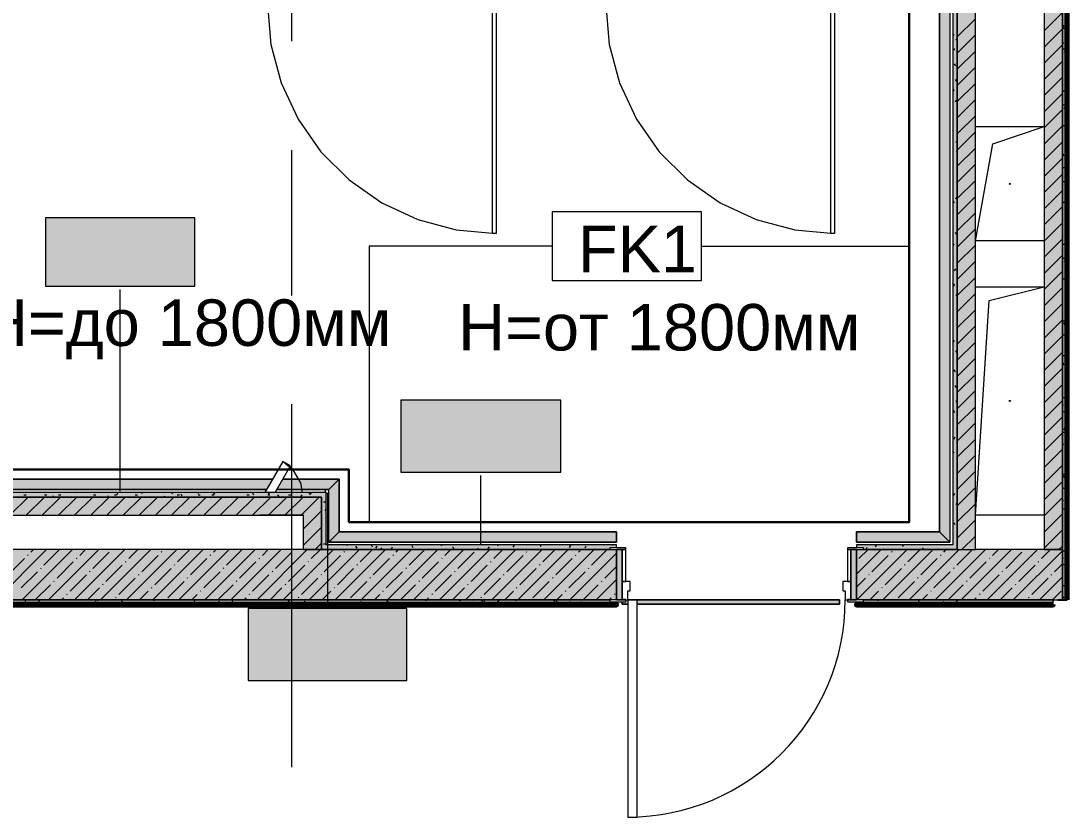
# Model space of a CAD drawing. Header units: millimetres. Extents: x -3817 to 677485, y -22715 to 103890.
# Drawn here: x 115019 to 119598, y 6141 to 9624 of the extents above; entities that cross this region are included whole.
import ezdxf

# ---------------------------------------------------------------- set-up
doc = ezdxf.new("R2010")
doc.units = ezdxf.units.MM
doc.layers.add('PDF _Геометрия', color=7, linetype='Continuous', true_color=0x1d1d1d)
doc.layers.add('PDF _Сплошная заливка', color=7, linetype='Continuous', true_color=0xffffff)
doc.layers.add('PDF _Текст', color=7, linetype='Continuous')
doc.styles.add('PDF GOST-Common', font='arial.ttf')

msp = doc.modelspace()

# ---------------------------------------------------------------- hatches: boundary and pattern name
at = {"layer": 'PDF _Сплошная заливка', "transparency": 33554559}
for points in [[(119113.6, 7311.4), (119193.6, 7311.4), (119193.6, 12291.4), (119113.6, 12291.4), (119113.6, 9439.1)], [(119493.6, 7311.4), (119573.6, 7311.4), (119573.6, 12291.4), (119493.6, 12291.4), (119493.6, 9439.1)], [(119093.6, 7331.4), (119113.6, 7331.4), (119113.6, 11891.3), (119093.6, 11891.3), (119093.6, 9439.1)], [(116253.6, 7541.3), (116333.6, 7541.3), (116333.6, 7561.3), (113303.6, 7561.3), (113303.6, 7541.3), (114047.6, 7541.3)], [(114047.6, 7461.4), (116253.6, 7461.4), (116253.6, 7541.3), (113303.6, 7541.3), (113303.6, 7461.4)]]:
    msp.add_hatch(color=256, dxfattribs=at).paths.add_polyline_path(points)
at = {"layer": 'PDF _Сплошная заливка', "true_color": 0xd7cdc4, "transparency": 33554559}
h = msp.add_hatch(color=254, dxfattribs=at)
h.paths.add_polyline_path([(116138.5, 7573.9), (116366.1, 7573.9), (116411.1, 7618.9), (116164.5, 7618.9)], flags=0)
h.paths.add_polyline_path([(116092.3, 7573.9), (116118.3, 7618.9), (113381.1, 7618.9), (113336.1, 7573.9), (116073.6, 7573.9)], flags=0)
at = {"layer": 'PDF _Сплошная заливка', "transparency": 33554559}
h = msp.add_hatch(color=256, dxfattribs=at)
h.paths.add_polyline_path([(116333.6, 7311.4), (117593.6, 7311.8), (117593.6, 7319.4), (117623.6, 7319.4), (117623.6, 7331.4), (116333.6, 7331.4)], flags=0)
h.paths.add_polyline_path([(119113.6, 7311.4), (119113.6, 7331.4), (118673.6, 7331.4), (118673.6, 7319.4), (118703.6, 7319.4), (118703.6, 7311.4)], flags=0)
h = msp.add_hatch(color=256, dxfattribs=at)
h.paths.add_polyline_path([(112173.6, 7091.3), (117623.6, 7091.3), (117623.6, 7311.4), (112173.6, 7311.4)], flags=0)
h.paths.add_polyline_path([(119573.6, 7091.3), (119573.6, 7311.4), (118673.6, 7311.4), (118673.6, 7091.3), (119370.2, 7091.3)], flags=0)
h = msp.add_hatch(color=256, dxfattribs=at)
h.paths.add_polyline_path([(112173.6, 7071.3), (117623.6, 7071.3), (117623.6, 7083.4), (117593.6, 7083.4), (117593.6, 7091.3), (112173.6, 7091.3)], flags=0)
h.paths.add_polyline_path([(119533.6, 7071.3), (119533.6, 7091.3), (118703.6, 7090.7), (118703.6, 7083.4), (118673.6, 7083.4), (118673.6, 7071.3), (119370.2, 7071.3)], flags=0)
at = {"layer": 'PDF _Сплошная заливка', "true_color": 0x494949, "transparency": 33554559}
h = msp.add_hatch(color=251, dxfattribs=at)
h.paths.add_polyline_path([(118598.6, 7072.1), (118598.6, 7092.1), (117713.6, 7091.3), (117713.6, 7072.1)], flags=0)
h.paths.add_polyline_path([(117648.6, 7072.1), (117673.6, 7072.1), (117673.6, 7091.3), (117663.6, 7091.3), (117663.6, 7083.4), (117648.6, 7083.4)], flags=0)

# ---------------------------------------------------------------- linework, layer by layer
at = {"layer": 'PDF _Геометрия', "color": 9, "lineweight": 9, "true_color": 0xc0c0c0}
for points in [[(118673.6, 7083.4), (118673.6, 7071.3), (119533.6, 7071.3), (119533.6, 7091.3), (118703.6, 7091.3), (119573.6, 7091.3), (119573.6, 7311.4), (119573.6, 12291.4)], [(119493.6, 12291.4), (119493.6, 7311.4), (119193.6, 7311.4), (119193.6, 12291.4)], [(121453.6, 12271.3), (121453.6, 12311.3), (119593.6, 12311.3), (119573.6, 12311.3), (119573.6, 7091.3), (119593.6, 7091.3), (119553.6, 7091.3), (119553.6, 7090.3), (119594.6, 7090.3), (119594.6, 7091.3)], [(112403.6, 9891.3), (112403.6, 7741.4), (112253.6, 7741.4), (112253.6, 7661.4), (113223.6, 7661.4), (113223.6, 7311.4), (113303.6, 7311.4), (113303.6, 7461.4), (116253.6, 7461.4), (116253.6, 7311.4), (116333.6, 7311.4), (116333.6, 7331.4), (116333.6, 7541.3), (116253.6, 7541.3), (116333.6, 7541.3), (116333.6, 7311.4), (112253.6, 7311.4), (112253.6, 11911.4)], [(116483.6, 11891.3), (116462, 11891.3), (119093.6, 11891.3), (119093.6, 7331.4), (118673.6, 7331.4), (118673.6, 7319.4)], [(117623.6, 7319.4), (117623.6, 7331.4), (116353.6, 7331.4), (116353.6, 7561.3), (116333.6, 7561.3), (113323.6, 7561.3), (113323.6, 7761.4), (113303.6, 7761.4), (112551.3, 7761.4)], [(116253.6, 7461.4), (116063.6, 7461.4)], [(117623.6, 7091.3), (117623.6, 7311.4)], [(118673.6, 7311.4), (118673.6, 7091.3)], [(112153.6, 7071.3), (112173.6, 7071.3), (117623.6, 7071.3), (117623.6, 7083.4)]]:
    msp.add_lwpolyline(points, dxfattribs=at)
at = {"layer": 'PDF _Геометрия', "color": 7, "lineweight": 9}
for points in [[(119593.6, 7091.3), (119593.6, 12271.3)], [(119081.1, 11878.9), (116454.8, 11878.9), (119081.1, 11878.9), (119081.1, 7343.9)], [(119036.1, 11833.9), (116428.8, 11833.9), (119036.1, 11833.9), (119036.1, 7388.8)], [(115732.6, 9710.3), (115716.6, 9710.3), (116096.6, 9710.3), (116096.6, 9694.4), (116111.8, 9520.7), (116156.9, 9352.3), (116230.6, 9194.3), (116330.5, 9051.6), (116453.8, 8928.3), (116596.6, 8828.3), (116754.6, 8754.7), (116922.9, 8709.5), (117096.6, 8694.3), (117080.6, 8694.3), (117080.6, 9694.4), (117096.6, 9694.4), (117096.6, 8694.3)], [(117576.6, 9694.4), (117576.6, 9710.3), (117476.6, 9710.3), (117576.6, 9710.3), (117576.6, 9694.4), (117591.8, 9520.7), (117636.9, 9352.3), (117710.6, 9194.3), (117810.5, 9051.6), (117933.8, 8928.3), (118076.6, 8828.3), (118234.6, 8754.7), (118402.9, 8709.5), (118576.6, 8694.3), (118560.6, 8694.3), (118560.6, 9694.4), (118576.6, 9694.4), (118576.6, 8694.3)], [(119193.6, 8661.4), (119268.6, 9086.3), (119493.6, 9161.4)], [(117342.1, 8638.8), (116542.1, 8638.8), (116542.1, 7431.3)], [(117995.2, 8638.8), (118903.6, 8638.8)], [(115452.8, 7566.8), (115452.8, 8449.1)], [(119193.6, 7461.4), (119253.6, 8401.3), (119493.6, 8461.3)], [(113381.1, 7618.9), (116118.3, 7618.9), (113381.1, 7618.9), (113381.1, 7818.9)], [(113336.1, 7573.9), (116092.3, 7573.9), (113336.1, 7573.9), (113336.1, 7773.9)], [(116411.1, 7388.8), (117623.6, 7388.8), (116411.1, 7388.8), (116411.1, 7618.9)], [(117030.7, 7331.4), (117030.7, 7635.4)], [(116349.1, 7573.9), (116349.1, 7561.3)], [(116353.6, 7557.4), (116366.1, 7557.4)], [(116359.1, 7557.4), (116359.1, 7078.5)], [(116366.1, 7343.9), (117623.6, 7343.9), (116366.1, 7343.9), (116366.1, 7573.9)], [(117623.6, 7343.9), (117623.6, 7388.8), (117623.6, 7343.9)], [(119113.6, 7311.4), (118703.6, 7311.4), (119113.6, 7311.4), (119193.6, 7311.4)], [(117648.6, 7072.1), (117648.6, 7083.4), (117648.6, 7072.1)], [(118598.6, 7072.1), (118598.6, 7092.1), (118598.6, 7072.1)]]:
    msp.add_lwpolyline(points, dxfattribs=at)
at = {"layer": 'PDF _Геометрия', "color": 231, "lineweight": 9, "true_color": 0xff80c0}
msp.add_lwpolyline([(121453.6, 12271.3), (119594.6, 12271.3), (119593.6, 12271.3), (119593.6, 7091.3), (119594.6, 7091.3)], dxfattribs=at)
at = {"layer": 'PDF _Геометрия', "color": 231, "lineweight": 70, "true_color": 0xff80c0}
for points in [[(119594.6, 7091.3), (119594.6, 12270.3), (123223.6, 12270.3), (123223.6, 12271.3), (121453.6, 12271.3)], [(111473.6, 8511.4), (111473.6, 8510.4), (112152.6, 8510.4), (112152.6, 7071.3), (112152.6, 7070.3), (117623.6, 7070.3), (117623.6, 7071.3), (112153.6, 7071.3)]]:
    msp.add_lwpolyline(points, dxfattribs=at)
at = {"layer": 'PDF _Геометрия', "color": 9, "lineweight": 9, "true_color": 0xc0c0c0}
for points in [[(119113.6, 11891.3), (119113.6, 11911.4), (119113.6, 7311.4), (119113.6, 7331.4)], [(112173.6, 7091.3), (117593.6, 7091.3), (112173.6, 7091.3), (112173.6, 8511.4), (112173.6, 8531.4), (111503.6, 8531.4), (112173.6, 8531.4), (112173.6, 7311.4)]]:
    msp.add_lwpolyline(points, close=True, dxfattribs=at)
at = {"layer": 'PDF _Геометрия', "color": 7, "lineweight": 9}
for points in [[(119036.1, 7388.8), (119036.1, 11833.9), (119081.1, 11878.9), (119081.1, 7343.9), (118673.6, 7343.9), (118673.6, 7388.8), (118673.6, 7343.9), (119081.1, 7343.9), (119036.1, 7388.8), (118673.6, 7388.8)], [(119493.6, 9161.4), (119493.6, 8661.4), (119193.6, 8661.4), (119193.6, 9161.4)], [(115779.4, 8763), (115126.3, 8763), (115126.3, 8463), (115779.4, 8463)], [(117995.2, 8788.8), (117342.1, 8788.8), (117342.1, 8488.8), (117995.2, 8488.8)], [(119493.6, 8461.3), (119493.6, 7461.4), (119193.6, 7461.4), (119193.6, 8461.3)], [(117380.7, 7964.9), (116680.7, 7964.9), (116680.7, 7649.3), (117380.7, 7649.3)], [(116411.1, 7618.9), (116411.1, 7388.8), (116366.1, 7343.9), (116366.1, 7573.9), (116138.5, 7573.9), (116366.1, 7573.9), (116411.1, 7618.9), (116164.5, 7618.9)], [(116253.6, 7541.3), (113303.6, 7541.3)], [(117593.6, 7311.4), (116333.6, 7311.4)], [(119493.6, 7311.4), (119573.6, 7311.4)], [(116706.1, 7054.1), (116012.1, 7054.1), (116012.1, 6738.8), (116706.1, 6738.8)], [(116706.1, 7054.1), (116012.1, 7054.1), (116012.1, 6738.8), (116706.1, 6738.8)], [(117648.6, 7072.1), (117673.6, 7072.1)], [(117673.6, 7092.1), (118598.6, 7092.1)], [(117713.6, 7072.1), (118598.6, 7072.1)]]:
    msp.add_lwpolyline(points, close=True, dxfattribs=at)
at = {"layer": 'PDF _Геометрия', "color": 231, "lineweight": 30, "true_color": 0xff80c0}
msp.add_lwpolyline([(118903.6, 11791.4), (112373.6, 11791.4), (112373.6, 10091.3), (112603.6, 10091.3), (112603.6, 7861.4), (113423.6, 7861.4), (113423.6, 7661.4), (116453.6, 7661.4), (116453.6, 7431.3), (118903.6, 7431.3)], close=True, dxfattribs=at)
at = {"layer": 'PDF _Геометрия', "color": 253, "lineweight": 9, "true_color": 0xaaaaaa}
for points in [[(116203.6, 9534.5), (116203.6, 11122)], [(116203.6, 8423.3), (116203.6, 9058.3)], [(116203.6, 6359.5), (116203.6, 7947)], [(116250, 7561.3), (116242.7, 7602.9), (116211.5, 7657.1), (116163.6, 7697.2)]]:
    msp.add_lwpolyline(points, dxfattribs=at)
at = {"layer": 'PDF _Геометрия', "lineweight": 9}
for points in [[(119113.6, 9553.5), (119193.6, 9633.5)], [(119493.6, 9579.9), (119573.6, 9659.9)], [(119493.6, 9509.2), (119573.6, 9589.2)], [(119113.6, 9482.7), (119193.6, 9562.7)], [(119113.6, 9412), (119193.6, 9492)], [(119493.6, 9438.5), (119573.6, 9518.5)], [(119493.6, 9367.8), (119573.6, 9447.8)], [(119113.6, 9341.3), (119193.6, 9421.3)], [(119113.6, 9270.6), (119193.6, 9350.6)], [(119493.6, 9297.1), (119573.6, 9377.1)], [(119493.6, 9226.3), (119573.6, 9306.3)], [(119113.6, 9199.9), (119193.6, 9279.9)], [(119113.6, 9129.2), (119193.6, 9209.2)], [(119493.6, 9155.6), (119573.6, 9235.6)], [(119493.6, 9084.9), (119573.6, 9164.9)], [(119113.6, 9058.5), (119193.6, 9138.5)], [(119113.6, 8987.8), (119193.6, 9067.8)], [(119493.6, 9014.2), (119573.6, 9094.2)], [(119493.6, 8943.5), (119573.6, 9023.5)], [(119113.6, 8917.1), (119193.6, 8997.1)], [(119493.6, 8872.8), (119573.6, 8952.8)], [(119113.6, 8846.3), (119193.6, 8926.3)], [(119113.6, 8775.6), (119193.6, 8855.6)], [(119493.6, 8802.1), (119573.6, 8882.1)], [(119493.6, 8731.4), (119573.6, 8811.4)], [(119113.6, 8704.9), (119193.6, 8784.9)], [(119113.6, 8634.2), (119193.6, 8714.2)], [(119493.6, 8660.7), (119573.6, 8740.7)], [(119493.6, 8590), (119573.6, 8670)], [(119113.6, 8563.5), (119193.6, 8643.5)], [(119113.6, 8492.8), (119193.6, 8572.8)], [(119493.6, 8519.2), (119573.6, 8599.2)], [(119493.6, 8448.5), (119573.6, 8528.5)], [(119113.6, 8422.1), (119193.6, 8502.1)], [(119113.6, 8351.4), (119193.6, 8431.4)], [(119493.6, 8377.8), (119573.6, 8457.8)], [(119493.6, 8307.1), (119573.6, 8387.1)], [(119113.6, 8280.7), (119193.6, 8360.7)], [(119113.6, 8210), (119193.6, 8290)], [(119493.6, 8236.4), (119573.6, 8316.4)], [(119493.6, 8165.7), (119573.6, 8245.7)], [(119113.6, 8139.2), (119193.6, 8219.2)], [(119493.6, 8095), (119573.6, 8175)], [(119113.6, 8068.5), (119193.6, 8148.5)], [(119113.6, 7997.8), (119193.6, 8077.8)], [(119493.6, 8024.3), (119573.6, 8104.3)], [(119493.6, 7953.6), (119573.6, 8033.6)], [(119113.6, 7927.1), (119193.6, 8007.1)], [(119113.6, 7856.4), (119193.6, 7936.4)], [(119493.6, 7882.8), (119573.6, 7962.8)], [(119493.6, 7812.1), (119573.6, 7892.1)], [(119113.6, 7785.7), (119193.6, 7865.7)], [(119113.6, 7715), (119193.6, 7795)], [(119493.6, 7741.4), (119573.6, 7821.4)], [(119493.6, 7670.7), (119573.6, 7750.7)], [(119113.6, 7644.3), (119193.6, 7724.3)], [(119113.6, 7573.6), (119193.6, 7653.6)], [(119493.6, 7600), (119573.6, 7680)], [(119493.6, 7529.3), (119573.6, 7609.3)], [(119113.6, 7502.8), (119193.6, 7582.8)], [(114970.9, 7461.4), (115050.9, 7541.3)], [(115041.6, 7461.4), (115121.6, 7541.3)], [(115112.3, 7461.4), (115192.3, 7541.3)], [(115183, 7461.4), (115263, 7541.3)], [(115253.7, 7461.4), (115333.7, 7541.3)], [(115324.4, 7461.4), (115404.4, 7541.3)], [(115395.1, 7461.4), (115475.1, 7541.3)], [(115465.8, 7461.4), (115545.8, 7541.3)], [(115536.5, 7461.4), (115616.5, 7541.3)], [(115607.3, 7461.4), (115687.3, 7541.3)], [(115678, 7461.4), (115758, 7541.3)], [(115748.7, 7461.4), (115828.7, 7541.3)], [(115819.4, 7461.4), (115899.4, 7541.3)], [(115890.1, 7461.4), (115970.1, 7541.3)], [(115960.8, 7461.4), (116040.8, 7541.3)], [(116031.5, 7461.4), (116111.5, 7541.3)], [(116102.2, 7461.4), (116182.2, 7541.3)], [(116172.9, 7461.4), (116252.9, 7541.3)], [(116243.7, 7461.4), (116253.6, 7471.3), (116323.7, 7541.3)], [(119113.6, 7432.1), (119193.6, 7512.1)], [(119493.6, 7458.6), (119573.6, 7538.6)], [(116253.6, 7400.6), (116333.6, 7480.6)], [(119493.6, 7387.9), (119573.6, 7467.9)], [(119113.6, 7361.4), (119193.6, 7441.4)], [(116253.6, 7329.8), (116333.6, 7409.8)], [(119493.6, 7317.2), (119573.6, 7397.2)], [(116305.8, 7311.4), (116333.6, 7339.1)], [(119134.2, 7311.4), (119193.6, 7370.7)], [(114910.9, 7091.3), (115130.9, 7311.4)], [(115024.9, 7091.3), (115244.9, 7311.4)], [(115048.4, 7285.9), (115050.8, 7288.3)], [(115062.7, 7300.2), (115073.8, 7311.4)], [(115119.7, 7243.2), (115187.9, 7311.4)], [(115139, 7091.3), (115359, 7311.4)], [(115253, 7091.3), (115473, 7311.4)], [(115276.5, 7285.9), (115301.9, 7311.4)], [(115333.5, 7228.9), (115404.8, 7300.2)], [(115367.1, 7091.3), (115587.1, 7311.4)], [(115481.1, 7091.3), (115701.1, 7311.4)], [(115490.3, 7271.7), (115530, 7311.4)], [(115547.4, 7214.6), (115618.7, 7285.9)], [(115595.2, 7091.3), (115815.2, 7311.4)], [(115632.9, 7300.2), (115635.3, 7302.5)], [(115704.2, 7257.4), (115758.1, 7311.4)], [(115709.2, 7091.3), (115929.2, 7311.4)], [(115823.3, 7091.3), (116043.3, 7311.4)], [(115846.8, 7285.9), (115849.1, 7288.3)], [(115861, 7300.2), (115872.2, 7311.4)], [(115918, 7243.2), (115986.2, 7311.4)], [(115937.3, 7091.3), (116157.3, 7311.4)], [(116051.4, 7091.3), (116271.4, 7311.4)], [(116074.8, 7285.9), (116100.3, 7311.4)], [(116131.9, 7228.9), (116203.2, 7300.2)], [(116165.4, 7091.3), (116385.4, 7311.4)], [(116279.4, 7091.3), (116499.4, 7311.4)], [(116288.7, 7271.7), (116328.4, 7311.4)], [(116345.7, 7214.6), (116417, 7285.9)], [(116393.5, 7091.3), (116613.5, 7311.4)], [(116431.3, 7300.2), (116433.6, 7302.5)], [(116502.5, 7257.4), (116556.5, 7311.4)], [(116507.5, 7091.3), (116727.5, 7311.4)], [(116621.6, 7091.3), (116841.6, 7311.4)], [(116645.1, 7285.9), (116647.5, 7288.3)], [(116659.4, 7300.2), (116670.5, 7311.4)], [(116716.4, 7243.2), (116784.6, 7311.4)], [(116735.6, 7091.3), (116955.6, 7311.4)], [(116849.7, 7091.3), (117069.7, 7311.4)], [(116873.2, 7285.9), (116898.6, 7311.4)], [(116930.2, 7228.9), (117001.5, 7300.2)], [(116963.7, 7091.3), (117183.7, 7311.4)], [(117077.8, 7091.3), (117297.8, 7311.4)], [(117087, 7271.7), (117126.7, 7311.4)], [(117144.1, 7214.6), (117215.3, 7285.9)], [(117191.8, 7091.3), (117411.8, 7311.4)], [(117229.6, 7300.2), (117232, 7302.5)], [(117300.9, 7257.4), (117354.8, 7311.4)], [(117305.9, 7091.3), (117525.9, 7311.4)], [(117419.9, 7091.3), (117623.6, 7295)], [(117443.4, 7285.9), (117445.8, 7288.3)], [(117457.7, 7300.2), (117468.9, 7311.4)], [(117514.7, 7243.2), (117582.9, 7311.4)], [(118673.6, 7204.5), (118780.4, 7311.4)], [(118674.5, 7091.3), (118894.5, 7311.4)], [(118683.7, 7271.7), (118723.4, 7311.4)], [(118740.7, 7214.6), (118812, 7285.9)], [(118788.5, 7091.3), (119008.5, 7311.4)], [(118826.3, 7300.2), (118828.7, 7302.5)], [(118897.6, 7257.4), (118951.5, 7311.4)], [(118902.6, 7091.3), (119122.6, 7311.4)], [(119016.6, 7091.3), (119236.6, 7311.4)], [(119040.1, 7285.9), (119042.5, 7288.3)], [(119054.4, 7300.2), (119065.6, 7311.4)], [(119111.4, 7243.2), (119179.6, 7311.4)], [(119130.7, 7091.3), (119350.7, 7311.4)], [(119244.7, 7091.3), (119464.7, 7311.4)], [(119268.2, 7285.9), (119293.7, 7311.4)], [(119325.3, 7228.9), (119396.5, 7300.2)], [(119358.8, 7091.3), (119573.6, 7306.1)], [(119482.1, 7271.7), (119521.8, 7311.4)], [(119558.5, 7311.4), (119573.6, 7326.4)], [(114962.9, 7200.4), (115034.1, 7271.7)], [(115176.7, 7186.1), (115248, 7257.4)], [(115262.2, 7271.7), (115264.6, 7274)], [(115390.6, 7171.9), (115461.8, 7243.2)], [(115476.1, 7257.4), (115478.5, 7259.8)], [(115689.9, 7243.2), (115692.3, 7245.5)], [(115761.2, 7200.4), (115832.5, 7271.7)], [(115975.1, 7186.1), (116046.3, 7257.4)], [(116060.6, 7271.7), (116063, 7274)], [(116188.9, 7171.9), (116260.2, 7243.2)], [(116274.4, 7257.4), (116276.8, 7259.8)], [(116488.3, 7243.2), (116490.6, 7245.5)], [(116559.6, 7200.4), (116630.8, 7271.7)], [(116773.4, 7186.1), (116844.7, 7257.4)], [(116858.9, 7271.7), (116861.3, 7274)], [(116987.2, 7171.9), (117058.5, 7243.2)], [(117072.8, 7257.4), (117075.2, 7259.8)], [(117286.6, 7243.2), (117289, 7245.5)], [(117357.9, 7200.4), (117429.2, 7271.7)], [(117571.7, 7186.1), (117623.6, 7238)], [(118883.3, 7243.2), (118885.7, 7245.5)], [(118954.6, 7200.4), (119025.9, 7271.7)], [(119168.4, 7186.1), (119239.7, 7257.4)], [(119254, 7271.7), (119256.3, 7274)], [(119382.3, 7171.9), (119453.6, 7243.2)], [(119467.8, 7257.4), (119470.2, 7259.8)], [(119539.1, 7214.6), (119573.6, 7249.1)], [(115019.9, 7143.4), (115091.2, 7214.6)], [(115105.4, 7228.9), (115107.8, 7231.3)], [(115233.7, 7129.1), (115305, 7200.4)], [(115319.3, 7214.6), (115321.6, 7217)], [(115533.1, 7200.4), (115535.5, 7202.8)], [(115604.4, 7157.6), (115675.7, 7228.9)], [(115818.2, 7143.4), (115889.5, 7214.6)], [(115903.8, 7228.9), (115906.1, 7231.3)], [(116032.1, 7129.1), (116103.4, 7200.4)], [(116117.6, 7214.6), (116120, 7217)], [(116331.5, 7200.4), (116333.8, 7202.8)], [(116402.7, 7157.6), (116474, 7228.9)], [(116616.6, 7143.4), (116687.9, 7214.6)], [(116702.1, 7228.9), (116704.5, 7231.3)], [(116830.4, 7129.1), (116901.7, 7200.4)], [(116916, 7214.6), (116918.3, 7217)], [(117129.8, 7200.4), (117132.2, 7202.8)], [(117201.1, 7157.6), (117272.4, 7228.9)], [(117414.9, 7143.4), (117486.2, 7214.6)], [(117500.5, 7228.9), (117502.8, 7231.3)], [(118726.5, 7200.4), (118728.9, 7202.8)], [(118797.8, 7157.6), (118869.1, 7228.9)], [(119011.6, 7143.4), (119082.9, 7214.6)], [(119097.2, 7228.9), (119099.5, 7231.3)], [(119225.5, 7129.1), (119296.7, 7200.4)], [(119311, 7214.6), (119313.4, 7217)], [(119472.8, 7091.3), (119573.6, 7192.1)], [(119524.8, 7200.4), (119527.2, 7202.8)], [(115081.9, 7091.3), (115148.2, 7157.6)], [(115162.5, 7171.9), (115164.8, 7174.2)], [(115376.3, 7157.6), (115378.7, 7160)], [(115447.6, 7114.8), (115518.9, 7186.1)], [(115590.1, 7143.4), (115592.5, 7145.7)], [(115661.4, 7100.6), (115732.7, 7171.9)], [(115747, 7186.1), (115749.3, 7188.5)], [(115880.3, 7091.3), (115946.5, 7157.6)], [(115960.8, 7171.9), (115963.2, 7174.2)], [(116174.6, 7157.6), (116177, 7160)], [(116245.9, 7114.8), (116317.2, 7186.1)], [(116388.5, 7143.4), (116390.9, 7145.7)], [(116459.8, 7100.6), (116531, 7171.9)], [(116545.3, 7186.1), (116547.7, 7188.5)], [(116678.6, 7091.3), (116744.9, 7157.6)], [(116759.1, 7171.9), (116761.5, 7174.2)], [(116973, 7157.6), (116975.4, 7160)], [(117044.3, 7114.8), (117115.5, 7186.1)], [(117186.8, 7143.4), (117189.2, 7145.7)], [(117258.1, 7100.6), (117329.4, 7171.9)], [(117343.6, 7186.1), (117346, 7188.5)], [(117477, 7091.3), (117543.2, 7157.6)], [(117534, 7091.3), (117623.6, 7180.9)], [(117557.5, 7171.9), (117559.9, 7174.2)], [(118673.6, 7147.5), (118712.2, 7186.1)], [(118783.5, 7143.4), (118785.9, 7145.7)], [(118854.8, 7100.6), (118926.1, 7171.9)], [(118940.3, 7186.1), (118942.7, 7188.5)], [(119073.7, 7091.3), (119139.9, 7157.6)], [(119154.2, 7171.9), (119156.5, 7174.2)], [(119368, 7157.6), (119370.4, 7160)], [(119439.3, 7114.8), (119510.6, 7186.1)], [(115196, 7091.3), (115205.2, 7100.6)], [(115219.5, 7114.8), (115221.8, 7117.2)], [(115310, 7091.3), (115362, 7143.4)], [(115433.3, 7100.6), (115435.7, 7103)], [(115538.1, 7091.3), (115575.9, 7129.1)], [(115766.2, 7091.3), (115789.7, 7114.8)], [(115804, 7129.1), (115806.4, 7131.5)], [(115994.3, 7091.3), (116003.6, 7100.6)], [(116017.8, 7114.8), (116020.2, 7117.2)], [(116108.4, 7091.3), (116160.4, 7143.4)], [(116231.7, 7100.6), (116234, 7103)], [(116336.5, 7091.3), (116374.2, 7129.1)], [(116564.6, 7091.3), (116588.1, 7114.8)], [(116602.3, 7129.1), (116604.7, 7131.5)], [(116792.7, 7091.3), (116801.9, 7100.6)], [(116816.2, 7114.8), (116818.5, 7117.2)], [(116906.7, 7091.3), (116958.7, 7143.4)], [(117030, 7100.6), (117032.4, 7103)], [(117134.8, 7091.3), (117172.6, 7129.1)], [(117362.9, 7091.3), (117386.4, 7114.8)], [(117400.7, 7129.1), (117403, 7131.5)], [(117591, 7091.3), (117600.3, 7100.6)], [(117614.5, 7114.8), (117616.9, 7117.2)], [(118731.5, 7091.3), (118769.3, 7129.1)], [(118959.6, 7091.3), (118983.1, 7114.8)], [(118997.4, 7129.1), (118999.7, 7131.5)], [(119187.7, 7091.3), (119196.9, 7100.6)], [(119211.2, 7114.8), (119213.6, 7117.2)], [(119301.8, 7091.3), (119353.8, 7143.4)], [(119425, 7100.6), (119427.4, 7103)], [(119529.9, 7091.3), (119567.6, 7129.1)]]:
    msp.add_lwpolyline(points, dxfattribs=at)
at = {"layer": 'PDF _Геометрия', "color": 253, "lineweight": 9, "true_color": 0x9b9b9b}
for points in [[(119573.6, 9592.3), (119582.8, 9592.3)], [(119579.1, 9603.7), (119574.1, 9595)], [(119590.4, 9565.4), (119585.4, 9574.1)], [(119093.6, 9531.4), (119095.2, 9531.4)], [(119098.8, 9564.2), (119093.7, 9555.5)], [(119113.6, 9537.9), (119109.2, 9545.5)], [(119575, 9535.7), (119573.6, 9533.2)], [(119579.3, 9523.7), (119574.2, 9532.4)], [(119103, 9495.1), (119098, 9503.8)], [(119573.6, 9500.9), (119582.8, 9500.9)], [(119586.2, 9494), (119581.1, 9485.3)], [(119093.6, 9470.4), (119095.2, 9470.4)], [(119107.1, 9427.1), (119102.1, 9435.8)], [(119093.6, 9379), (119095.2, 9379)], [(119111.2, 9359.1), (119106.2, 9367.8)], [(119576.3, 9346), (119573.6, 9350.7)], [(119097.7, 9318.5), (119093.6, 9311.4)], [(119100.1, 9317.4), (119095, 9326.1)], [(119573.6, 9318), (119582.8, 9318)], [(119108.8, 9276.9), (119103.8, 9268.2)], [(119573.9, 9289.9), (119573.6, 9289.3)], [(119573.6, 9257), (119582.8, 9257)], [(119593.6, 9255.1), (119590.6, 9260.3)], [(119585.1, 9248.3), (119580, 9239.6)], [(119093.6, 9196.1), (119095.2, 9196.1)], [(119113.6, 9163.2), (119110.9, 9158.5)], [(119573.6, 9165.6), (119582.8, 9165.6)], [(119593.6, 9202.1), (119591.2, 9197.9)], [(119097.1, 9139.7), (119093.6, 9145.8)], [(119093.6, 9135.1), (119095.2, 9135.1)], [(119111.8, 9099.2), (119106.8, 9090.5)], [(119093.6, 9043.7), (119095.2, 9043.7)], [(119113.6, 9050.2), (119111.4, 9054)], [(119581.5, 9032.3), (119576.4, 9041)], [(119573.6, 8982.7), (119582.8, 8982.7)], [(119573.6, 8921.7), (119582.8, 8921.7)], [(119589.6, 8896.2), (119584.6, 8904.9)], [(119093.6, 8860.8), (119095.2, 8860.8)], [(119110.7, 8853.4), (119105.7, 8844.7)], [(119575.8, 8866.5), (119573.6, 8862.6)], [(119093.6, 8799.8), (119095.2, 8799.8)], [(119102.2, 8826), (119097.2, 8834.7)], [(119573.6, 8830.3), (119582.8, 8830.3)], [(119593.6, 8775.3), (119593.1, 8774.5)], [(119093.6, 8708.4), (119095.2, 8708.4)], [(119110.4, 8689.9), (119105.4, 8698.6)], [(119575.5, 8676.8), (119573.6, 8680.2)], [(119098.5, 8649.3), (119093.6, 8640.8)], [(119573.6, 8647.4), (119582.8, 8647.4)], [(119574.7, 8620.7), (119573.6, 8618.8)], [(119573.6, 8586.5), (119582.8, 8586.5)], [(119585.9, 8579.1), (119580.8, 8570.4)], [(119093.6, 8525.5), (119095.2, 8525.5)], [(119105.5, 8539.7), (119100.5, 8530.9)], [(119096.3, 8470.6), (119093.6, 8475.2)], [(119101.5, 8471.6), (119096.4, 8462.9)], [(119573.6, 8495), (119582.8, 8495)], [(119093.6, 8464.5), (119095.2, 8464.5)], [(119112.6, 8430), (119107.6, 8421.3)], [(119592.9, 8469.4), (119587.9, 8460.7)], [(119588.9, 8401.4), (119583.8, 8392.7)], [(119093.6, 8373.1), (119095.2, 8373.1)], [(119593.6, 8340.7), (119590.9, 8345.4)], [(119573.6, 8312.1), (119582.8, 8312.1)], [(119584.7, 8295), (119579.7, 8303.8)], [(119573.6, 8251.2), (119582.8, 8251.2)], [(119100.4, 8225.9), (119095.3, 8217.2)], [(119588.8, 8227), (119583.8, 8235.7)], [(119093.6, 8190.2), (119095.2, 8190.2)], [(119111.5, 8184.3), (119106.5, 8175.5)], [(119573.6, 8159.8), (119582.8, 8159.8)], [(119587.8, 8155.7), (119582.7, 8147)], [(119592.9, 8159), (119587.9, 8167.7)], [(119093.6, 8129.3), (119095.2, 8129.3)], [(119113.6, 8135.8), (119111.7, 8139.1)], [(119581.8, 8117.3), (119576.7, 8126.1)], [(119105.5, 8088.8), (119100.5, 8097.5)], [(119093.6, 8037.8), (119095.2, 8037.8)], [(119109.6, 8020.7), (119104.6, 8029.4)], [(119574.7, 8007.7), (119573.6, 8009.6)], [(119573.6, 7976.9), (119582.8, 7976.9)], [(119113.6, 7952.9), (119108.7, 7961.4)], [(119575.5, 7951.6), (119573.6, 7948.2)], [(119578.8, 7939.6), (119573.7, 7948.4)], [(119095.2, 7912.1), (119093.6, 7909.3)], [(119102.5, 7911.1), (119097.5, 7919.8)], [(119573.6, 7915.9), (119582.8, 7915.9)], [(119093.6, 7855), (119095.2, 7855)], [(119582.6, 7841.9), (119577.6, 7833.2)], [(119593.6, 7853), (119593.1, 7853.9)], [(119095.5, 7801.4), (119093.6, 7804.7)], [(119093.6, 7794), (119095.2, 7794)], [(119102.3, 7802.5), (119097.2, 7793.7)], [(119573.6, 7824.5), (119582.8, 7824.5)], [(119099.5, 7733.4), (119094.5, 7742.1)], [(119578.5, 7773.9), (119573.6, 7765.3)], [(119093.6, 7702.5), (119095.2, 7702.5)], [(119589.7, 7732.2), (119584.6, 7723.5)], [(119573.6, 7641.6), (119582.8, 7641.6)], [(119583.9, 7625.9), (119578.9, 7634.6)], [(115259.2, 7557.5), (115257, 7561.3)], [(115441.5, 7557.9), (115436.5, 7549.2)], [(115478.7, 7561.3), (115478.1, 7560.3)], [(115549.1, 7561.3), (115546.2, 7556.3)], [(115682.7, 7555.6), (115679.3, 7561.3)], [(115795.5, 7561.3), (115791.9, 7555.2)], [(115865, 7559.8), (115859.9, 7551.1)], [(115996.4, 7560.8), (115996.1, 7561.3)], [(116038.1, 7549.6), (116033, 7558.3)], [(116106.1, 7553.7), (116101.7, 7561.3)], [(116283.8, 7550.7), (116278.8, 7559.4)], [(116288.2, 7561.3), (116283.4, 7553)], [(119101.2, 7556.7), (119096.1, 7548)], [(119573.6, 7580.6), (119582.8, 7580.6)], [(115031.3, 7550.2), (115041.3, 7550.2)], [(115122.7, 7550.2), (115132.8, 7550.2)], [(115162.9, 7541.3), (115159.8, 7546.9)], [(115183.7, 7550.2), (115193.7, 7550.2)], [(115336.1, 7550.2), (115346.1, 7550.2)], [(115338.9, 7541.3), (115337.5, 7543.9)], [(115399.9, 7546.7), (115396.8, 7541.3)], [(115427.5, 7550.2), (115437.6, 7550.2)], [(115518.9, 7550.2), (115529, 7550.2)], [(115645.6, 7545.6), (115643.2, 7541.3)], [(115701.8, 7550.2), (115711.9, 7550.2)], [(115713.7, 7541.6), (115713.6, 7541.3)], [(115724.3, 7544.4), (115719.3, 7553.1)], [(115793.3, 7550.2), (115803.3, 7550.2)], [(115854.2, 7550.2), (115864.3, 7550.2)], [(116006.6, 7550.2), (116016.7, 7550.2)], [(116098.1, 7550.2), (116108.1, 7550.2)], [(116147.7, 7542.5), (116142.7, 7551.2)], [(116189.5, 7550.2), (116199.6, 7550.2)], [(116246.8, 7550.5), (116241.8, 7541.8)], [(116341.9, 7519.7), (116352, 7519.7)], [(119093.6, 7519.7), (119095.2, 7519.7)], [(119112.3, 7515.1), (119107.3, 7506.4)], [(119577.4, 7528.1), (119573.6, 7521.5)], [(116352.4, 7489.6), (116347.3, 7480.9)], [(119573.6, 7489.2), (119582.8, 7489.2)], [(119588.6, 7486.5), (119583.5, 7477.8)], [(119592.1, 7489.8), (119587.1, 7498.5)], [(119093.6, 7458.7), (119095.2, 7458.7)], [(119104.7, 7419.6), (119099.7, 7428.3)], [(116341.9, 7336.8), (116352, 7336.8)], [(116447.4, 7328.4), (116445.6, 7331.4)], [(116557, 7321.3), (116552, 7330)], [(116734.7, 7318.3), (116729.7, 7327)], [(116859.3, 7331.4), (116857, 7327.4)], [(117105.7, 7331.4), (117102.8, 7326.3)], [(117175.8, 7330.9), (117170.8, 7322.2)], [(117294.2, 7324.6), (117290.3, 7331.4)], [(117421.6, 7329.8), (117416.5, 7321.1)], [(117608, 7329.7), (117607.1, 7331.4)], [(118759.9, 7331.4), (118754.9, 7322.7)], [(118865.5, 7331.4), (118864.6, 7329.8)], [(118878.3, 7324.1), (118874.1, 7331.4)], [(119093.6, 7367.3), (119095.2, 7367.3)], [(119113.6, 7334.4), (119111.8, 7331.4), (119110.3, 7328.7)], [(116489, 7317.2), (116484, 7325.9)], [(116574.7, 7326), (116569.7, 7317.3)], [(116598, 7311.4), (116593.6, 7318.8)], [(116642.7, 7321.9), (116637.7, 7313.2)], [(116912.4, 7315.3), (116907.4, 7324)], [(116949.9, 7311.4), (116949, 7312.9)], [(117020.3, 7311.4), (117017.1, 7316.9)], [(117024.5, 7312.7), (117023.8, 7311.4)], [(117066.2, 7323.8), (117061.1, 7315.1)], [(117196.3, 7311.4), (117194.8, 7314)], [(117270.3, 7311.6), (117270.1, 7311.4)], [(117489.6, 7325.7), (117484.6, 7317)], [(118718.3, 7320.2), (118713.2, 7311.5)], [(118780.1, 7311.4), (118778.9, 7313.5)], [(118964, 7319.2), (118959.5, 7311.4)], [(119032, 7315.1), (119029.9, 7311.4)], [(119573.6, 7306.3), (119582.8, 7306.3)], [(119578, 7270.5), (119573.6, 7278.1)], [(119573.6, 7245.4), (119582.8, 7245.4)], [(119573.6, 7153.9), (119582.8, 7153.9)], [(119579.3, 7104.7), (119574.3, 7096)], [(115031.3, 7092.9), (115041.3, 7092.9)], [(115042.1, 7080.1), (115037, 7088.9)], [(115099.2, 7086.8), (115094.2, 7078.1)], [(115137, 7091.3), (115135.8, 7089.3)], [(115214.1, 7092.9), (115224.2, 7092.9)], [(115303.3, 7074.6), (115301.4, 7071.3)], [(115305.6, 7092.9), (115315.6, 7092.9)], [(115344.9, 7085.7), (115339.9, 7077)], [(115355.8, 7085.3), (115352.4, 7091.3)], [(115366.5, 7092.9), (115376.6, 7092.9)], [(115413, 7081.7), (115407.9, 7073)], [(115423.9, 7089.4), (115422.8, 7091.3)], [(115465.5, 7078.3), (115460.5, 7087)], [(115504.7, 7071.3), (115502.1, 7075.8)], [(115518.9, 7092.9), (115529, 7092.9)], [(115559.3, 7091.3), (115559.2, 7091.2)], [(115601.6, 7086.4), (115598.7, 7091.3)], [(115610.4, 7092.9), (115620.4, 7092.9)], [(115658.7, 7080.6), (115653.7, 7071.9)], [(115701.8, 7092.9), (115711.9, 7092.9)], [(115726.7, 7076.5), (115723.8, 7071.3)], [(115779.3, 7083.4), (115774.7, 7091.3)], [(115820.9, 7072.3), (115815.9, 7081)], [(115889, 7076.4), (115883.9, 7085.1)], [(115884.7, 7092.9), (115894.8, 7092.9)], [(115927, 7071.3), (115925.6, 7073.9)], [(115946.1, 7090.6), (115941, 7081.9)], [(115976.1, 7092.9), (115986.2, 7092.9)], [(116037.1, 7092.9), (116047.2, 7092.9)], [(116066.7, 7073.4), (116061.6, 7082.1)], [(116150.2, 7078.4), (116146.1, 7071.3)], [(116191.8, 7089.5), (116186.8, 7080.8)], [(116189.5, 7092.9), (116199.6, 7092.9)], [(116243.8, 7071.3), (116239.3, 7079.1)], [(116259.8, 7085.5), (116254.8, 7076.7)], [(116280.9, 7092.9), (116291, 7092.9)], [(116349.4, 7071.3), (116349, 7072)], [(116372.4, 7092.9), (116382.4, 7092.9)], [(116505.6, 7084.4), (116500.5, 7075.6)], [(116555.3, 7092.9), (116565.3, 7092.9)], [(116573.6, 7080.3), (116568.6, 7071.6)], [(116584.5, 7090.8), (116584.2, 7091.3)], [(116626.2, 7079.6), (116621.1, 7088.3)], [(116646.7, 7092.9), (116656.8, 7092.9)], [(116707.7, 7092.9), (116717.7, 7092.9)], [(116791.2, 7091.3), (116787.9, 7085.7)], [(116860.1, 7092.9), (116870.1, 7092.9)], [(116939.9, 7084.8), (116936.2, 7091.3)], [(116951.5, 7092.9), (116961.6, 7092.9)], [(116997, 7082.2), (116992, 7073.5)], [(117008, 7088.9), (117006.5, 7091.3)], [(117037.5, 7091.3), (117033.6, 7084.6)], [(117042.9, 7092.9), (117053, 7092.9)], [(117049.6, 7077.7), (117044.6, 7086.5)], [(117088.5, 7071.3), (117086.2, 7075.3)], [(117106.7, 7089.2), (117101.7, 7080.5)], [(117185.7, 7085.9), (117182.5, 7091.3)], [(117225.8, 7092.9), (117235.9, 7092.9)], [(117317.3, 7092.9), (117327.3, 7092.9)], [(117352.4, 7088.1), (117347.4, 7079.4)], [(117363.4, 7082.9), (117358.5, 7091.3)], [(117378.2, 7092.9), (117388.3, 7092.9)], [(117405, 7071.8), (117400, 7080.5)], [(117420.5, 7084.1), (117415.4, 7075.4)], [(117473, 7075.8), (117468, 7084.6)], [(117510.8, 7071.3), (117509.6, 7073.4)], [(117530.6, 7092.9), (117540.7, 7092.9)], [(117622.1, 7092.9), (117623.6, 7092.9)], [(118687.1, 7083.4), (118685.8, 7081)], [(118719.3, 7092.9), (118729.4, 7092.9)], [(118769.7, 7085.4), (118766.3, 7091.3)], [(118797.3, 7091.3), (118795.4, 7088.1)], [(118871.7, 7092.9), (118881.8, 7092.9)], [(118894.9, 7077.5), (118891.3, 7071.3)], [(118947.4, 7082.4), (118942.4, 7091.1)], [(118962.9, 7073.4), (118961.7, 7071.3)], [(118963.2, 7092.9), (118973.2, 7092.9)], [(118989, 7071.3), (118984, 7080)], [(119043.7, 7091.3), (119041.2, 7087)], [(119057.1, 7075.3), (119052.1, 7084.1)], [(119054.6, 7092.9), (119064.7, 7092.9)], [(119094.6, 7071.3), (119093.7, 7072.9)], [(119114.1, 7091.3), (119109.2, 7082.9)], [(119208.7, 7072.3), (119208.1, 7071.3)], [(119234.8, 7072.3), (119229.8, 7081.1)], [(119237.5, 7092.9), (119247.6, 7092.9)], [(119328.9, 7092.9), (119339, 7092.9)], [(119389.9, 7092.9), (119400, 7092.9)], [(119411.4, 7071.3), (119407.5, 7078.1)], [(119496, 7082.4), (119491, 7073.7)], [(119533.6, 7086.5), (119532.6, 7084.8)]]:
    msp.add_lwpolyline(points, dxfattribs=at)
at = {"layer": 'PDF _Геометрия', "color": 253, "lineweight": 13, "true_color": 0xaaaaaa}
msp.add_lwpolyline([(116131.3, 7561.3), (116198.2, 7677.2), (116163.6, 7697.2), (116085.1, 7561.3)], dxfattribs=at)
for points in [[(117663.6, 7319.4), (117593.6, 7319.4), (117593.6, 7311.4), (117663.6, 7311.4)], [(117648.6, 7311.4), (117623.6, 7311.4), (117623.6, 7091.3), (117648.6, 7091.3)], [(117663.6, 7311.4), (117648.6, 7311.4), (117648.6, 7171.4), (117663.6, 7171.4)], [(118633.6, 7319.4), (118633.6, 7311.4), (118703.6, 7311.4), (118703.6, 7319.4)], [(118633.6, 7311.4), (118633.6, 7171.4), (118648.6, 7171.4), (118648.6, 7311.4)], [(118648.6, 7311.4), (118648.6, 7091.3), (118673.6, 7091.3), (118673.6, 7311.4)], [(117673.6, 7091.3), (117673.6, 7131.4), (117683.6, 7131.4), (117683.6, 7171.4), (117648.6, 7171.4), (117648.6, 7091.3)], [(118623.6, 7091.3), (118648.6, 7091.3), (118648.6, 7171.4), (118613.6, 7171.4), (118613.6, 7131.4), (118623.6, 7131.4)], [(117663.6, 7091.3), (117593.6, 7091.3), (117593.6, 7083.4), (117663.6, 7083.4)], [(117663.6, 7092.3), (117648.6, 7092.3), (117648.6, 7091.3), (117663.6, 7091.3)], [(117673.6, 6141.4), (117713.6, 6141.4), (117713.6, 7091.3), (117673.6, 7091.3)], [(118633.6, 7092.3), (118633.6, 7091.3), (118648.6, 7091.3), (118648.6, 7092.3)], [(118633.6, 7091.3), (118633.6, 7083.4), (118703.6, 7083.4), (118703.6, 7091.3)]]:
    msp.add_lwpolyline(points, close=True, dxfattribs=at)
at = {"layer": 'PDF _Геометрия', "color": 231, "lineweight": 70, "true_color": 0xff80c0}
msp.add_lwpolyline([(119533.1, 7071.3), (118673.6, 7071.3), (118673.6, 7070.3), (119533.1, 7070.3)], close=True, dxfattribs=at)
at = {"layer": 'PDF _Геометрия', "color": 7, "lineweight": 9}
for centre in [(119343.6, 8911.4), (119343.6, 7961.4)]:
    msp.add_circle(centre, 2.5, dxfattribs=at)
at = {"layer": 'PDF _Геометрия', "color": 253, "lineweight": 9, "true_color": 0xaaaaaa}
msp.add_arc((117673.6, 7091.3), 950, 270, 360, dxfattribs=at)
at = {"layer": 'PDF _Сплошная заливка', "lineweight": 35, "transparency": 33554559}
for points in [[(119593.6, 7091.3), (119593.6, 12311.3), (119573.6, 7091.3), (119573.6, 12311.3)], [(116353.6, 7331.4), (116353.6, 7561.3), (116333.6, 7331.4), (116333.6, 7561.3)], [(116333.6, 7311.4), (116333.6, 7541.3), (116253.6, 7311.4), (116253.6, 7541.3)], [(117623.6, 7091.3), (117648.6, 7091.3), (117623.6, 7311.4), (117648.6, 7311.4)], [(118648.6, 7091.3), (118673.6, 7091.3), (118648.6, 7311.4), (118673.6, 7311.4)]]:
    msp.add_solid(points, dxfattribs=at)
at = {"layer": 'PDF _Сплошная заливка', "color": 254, "lineweight": 35, "true_color": 0xd7cdc4, "transparency": 33554559}
for points in [[(119081.1, 7343.9), (119081.1, 11878.9), (119036.1, 7388.8), (119036.1, 11833.9)], [(116366.1, 7343.9), (116411.1, 7388.8), (116366.1, 7573.9), (116411.1, 7618.9)], [(116366.1, 7343.9), (117623.6, 7343.9), (116411.1, 7388.8), (117623.6, 7388.8)], [(119081.1, 7343.9), (119036.1, 7388.8), (118673.6, 7343.9), (118673.6, 7388.8)]]:
    msp.add_solid(points, dxfattribs=at)
at = {"layer": 'PDF _Сплошная заливка', "color": 254, "lineweight": 35, "true_color": 0xffb9dc, "transparency": 33554559}
msp.add_solid([(119593.6, 7091.3), (119594.6, 7091.3), (119593.6, 9439.1)], dxfattribs=at)
at = {"layer": 'PDF _Сплошная заливка', "lineweight": 9, "transparency": 33554559}
for points in [[(115779.4, 8763), (115126.3, 8763), (115779.4, 8463), (115126.3, 8463)], [(117380.7, 7964.9), (116680.7, 7964.9), (117380.7, 7649.3), (116680.7, 7649.3)], [(116706.1, 7054.1), (116012.1, 7054.1), (116706.1, 6738.8), (116012.1, 6738.8)]]:
    msp.add_solid(points, dxfattribs=at)
at = {"layer": 'PDF _Сплошная заливка', "color": 100, "lineweight": 35, "true_color": 0x00ff40, "transparency": 33554559}
msp.add_solid([(116364.6, 7331.4), (116364.6, 7561.3), (116353.6, 7331.4), (116353.6, 7561.3)], dxfattribs=at)

# ---------------------------------------------------------------- texts
at = {"layer": 'PDF _Текст', "color": 250, "true_color": 0x3c3c3c, "char_height": 203.2, "attachment_point": 4, "style": 'PDF GOST-Common'}
for s, insert in [('FK1', (117454.9, 8626.3)), ('Н=до 1800мм', (114844.3, 8274.5)), ('Н=от 1800мм', (116931, 8282.3))]:
    msp.add_mtext(s, dxfattribs=dict(at, insert=insert))

doc.saveas('drawing.dxf')
